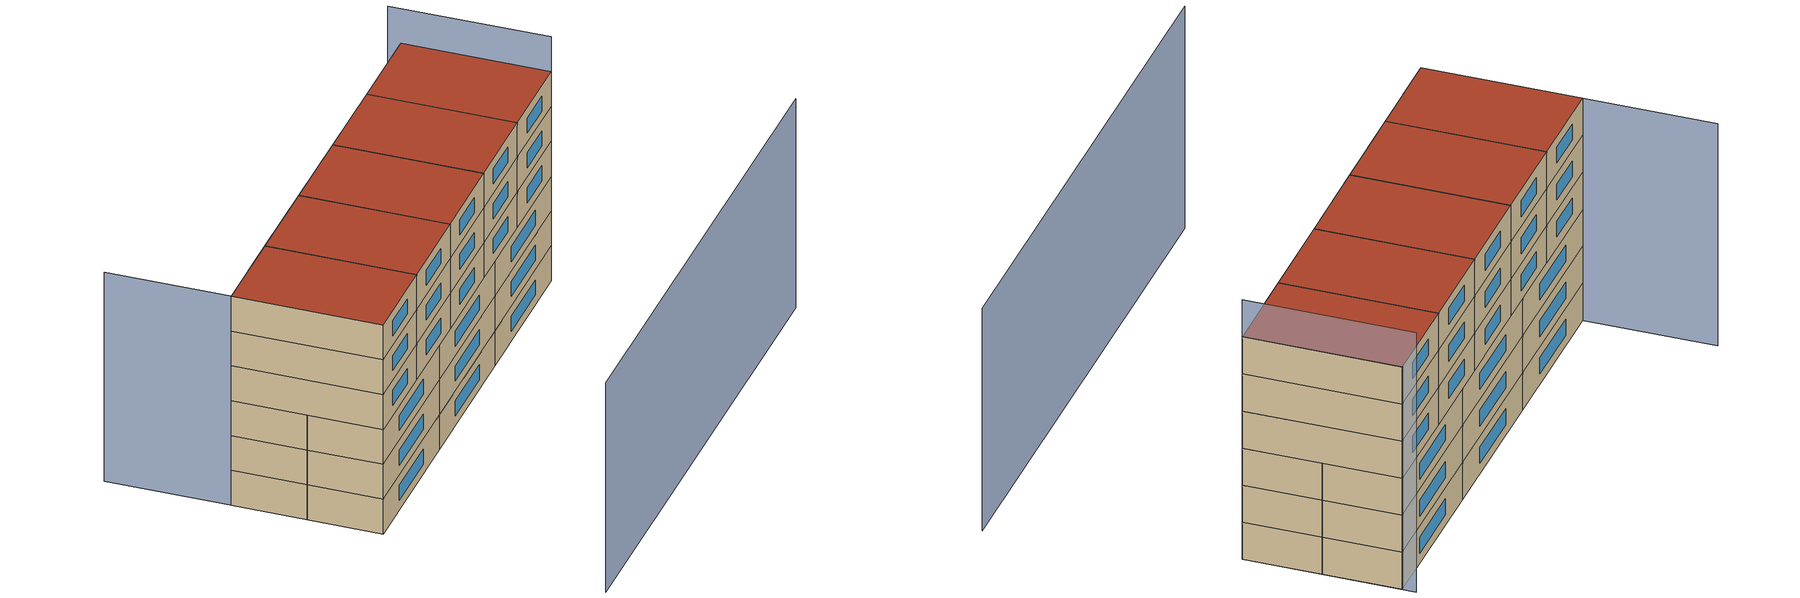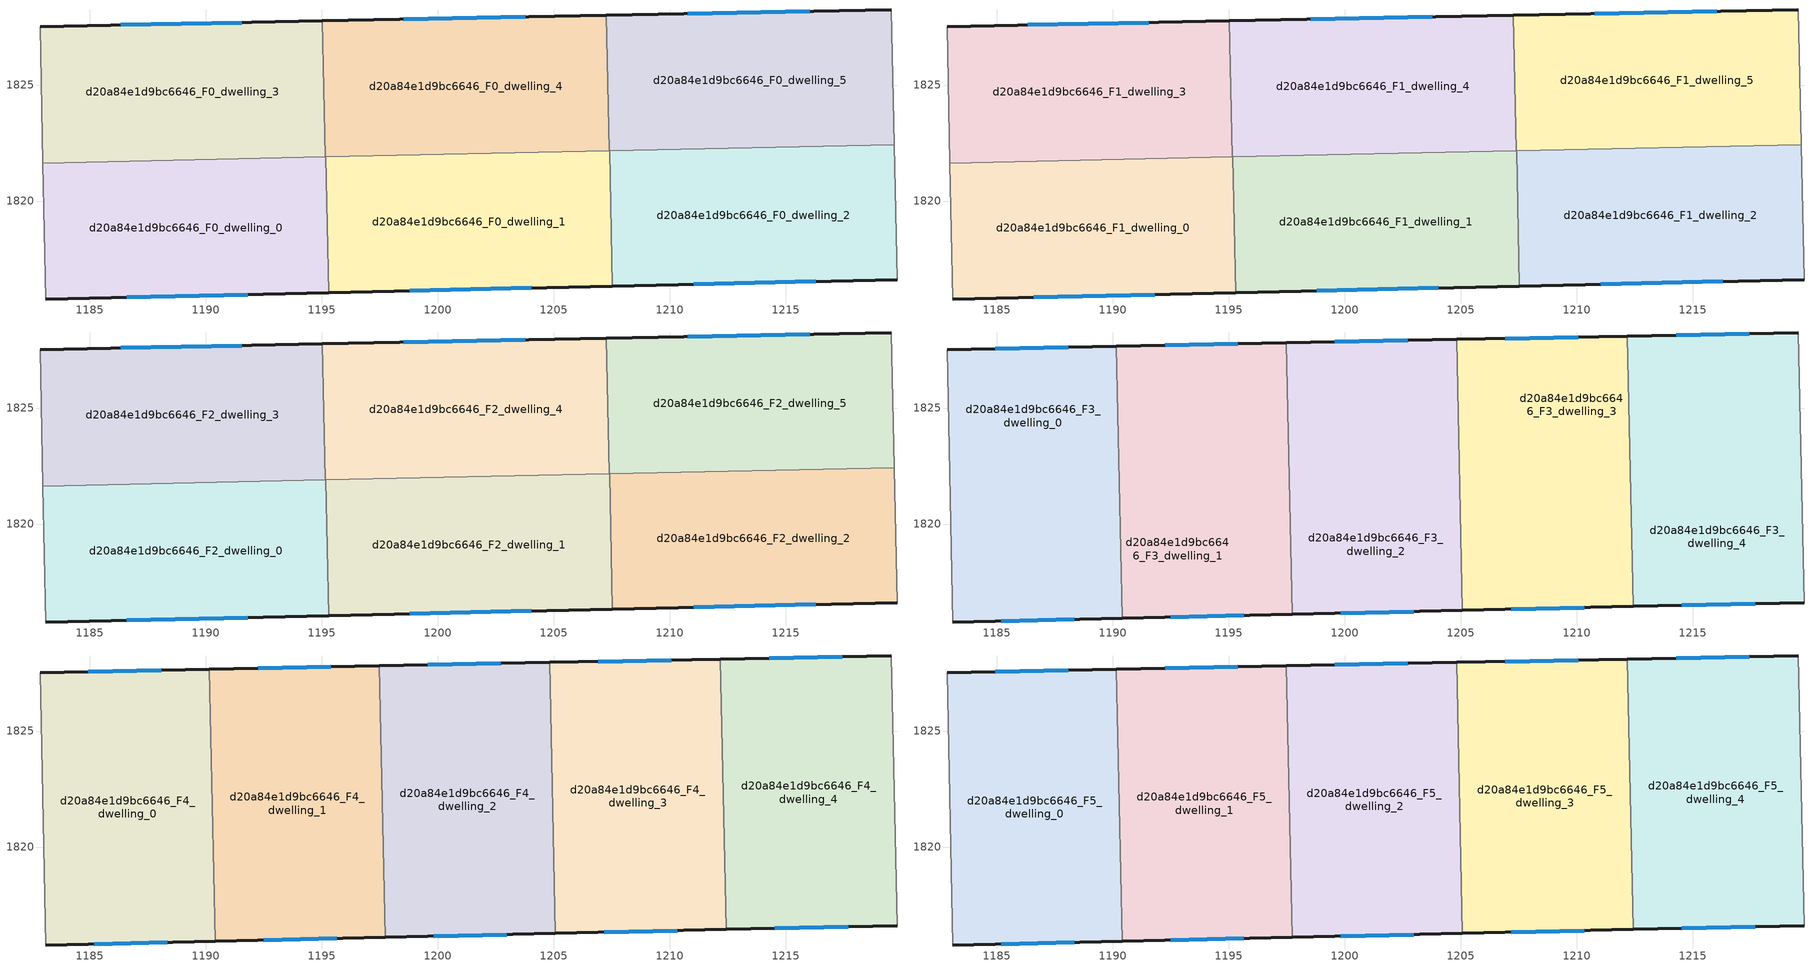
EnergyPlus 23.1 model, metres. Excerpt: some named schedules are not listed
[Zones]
d20a84e1d9bc6646_F0_dwelling_0
 floor ground (EU_floor_Construction): 1195.17,1821.9 1195.3,1816.05 1183.11,1815.77 1182.98,1821.64 z0
 wall outside (EU_wall_Construction): 1183.11,1815.77 1195.3,1816.05 z0:3
 wall to d20a84e1d9bc6646_F0_dwelling_1 (EU_wall_Construction): 1195.3,1816.05 1195.17,1821.9 z0:3
 wall adiabatic (EU_wall_Construction): 1182.98,1821.64 1183.11,1815.77 z0:3
 wall to d20a84e1d9bc6646_F0_dwelling_3 (EU_wall_Construction): 1195.16,1821.9 1182.98,1821.64 z0:3
 wall to d20a84e1d9bc6646_F0_dwelling_4 (EU_wall_Construction): 1195.17,1821.9 1195.16,1821.9 z0:3
 window (EU_Window_Construction): 1186.59,1815.85 1191.82,1815.97 z0.86:2.14
d20a84e1d9bc6646_F0_dwelling_1
 floor ground (EU_floor_Construction): 1207.4,1822.17 1207.53,1816.33 1195.3,1816.05 1195.17,1821.9 z0
 wall outside (EU_wall_Construction): 1195.3,1816.05 1207.53,1816.33 z0:3
 wall to d20a84e1d9bc6646_F0_dwelling_2 (EU_wall_Construction): 1207.53,1816.33 1207.4,1822.17 z0:3
 wall to d20a84e1d9bc6646_F0_dwelling_4 (EU_wall_Construction): 1207.38,1822.17 1195.17,1821.9 z0:3
 wall to d20a84e1d9bc6646_F0_dwelling_5 (EU_wall_Construction): 1207.4,1822.17 1207.38,1822.17 z0:3
 window (EU_Window_Construction): 1198.79,1816.13 1204.03,1816.25 z0.86:2.14
d20a84e1d9bc6646_F0_dwelling_2
 floor ground (EU_floor_Construction): 1219.66,1822.44 1219.79,1816.62 1207.53,1816.33 1207.4,1822.17 z0
 wall outside (EU_wall_Construction): 1207.53,1816.33 1219.79,1816.62 z0:3
 wall adiabatic (EU_wall_Construction): 1219.79,1816.62 1219.66,1822.44 z0:3
 wall to d20a84e1d9bc6646_F0_dwelling_5 (EU_wall_Construction): 1219.66,1822.44 1207.4,1822.17 z0:3
 window (EU_Window_Construction): 1211.03,1816.41 1216.29,1816.54 z0.86:2.14
d20a84e1d9bc6646_F0_dwelling_3
 floor ground (EU_floor_Construction): 1195.03,1827.76 1195.16,1821.9 1182.98,1821.64 1182.85,1827.52 z0
 wall outside (EU_wall_Construction): 1195.03,1827.76 1182.85,1827.52 z0:3
 wall to d20a84e1d9bc6646_F0_dwelling_4 (EU_wall_Construction): 1195.16,1821.9 1195.03,1827.76 z0:3
 wall adiabatic (EU_wall_Construction): 1182.85,1827.52 1182.98,1821.64 z0:3
 window (EU_Window_Construction): 1191.55,1827.69 1186.33,1827.59 z0.86:2.14
d20a84e1d9bc6646_F0_dwelling_4
 floor ground (EU_floor_Construction): 1207.26,1828 1207.38,1822.17 1195.16,1821.9 1195.03,1827.76 z0
 wall outside (EU_wall_Construction): 1207.26,1828 1195.03,1827.76 z0:3
 wall to d20a84e1d9bc6646_F0_dwelling_5 (EU_wall_Construction): 1207.38,1822.17 1207.26,1828 z0:3
 window (EU_Window_Construction): 1203.76,1827.93 1198.52,1827.83 z0.86:2.14
d20a84e1d9bc6646_F0_dwelling_5
 floor ground (EU_floor_Construction): 1219.54,1828.24 1219.66,1822.44 1207.38,1822.17 1207.26,1828 z0
 wall outside (EU_wall_Construction): 1219.54,1828.24 1207.26,1828 z0:3
 wall adiabatic (EU_wall_Construction): 1219.66,1822.44 1219.54,1828.24 z0:3
 window (EU_Window_Construction): 1216.03,1828.17 1210.76,1828.07 z0.86:2.14
d20a84e1d9bc6646_F1_dwelling_0
 floor to d20a84e1d9bc6646_F0_dwelling_0 (EU_floor_Construction): 1195.17,1821.9 1195.3,1816.05 1183.11,1815.77 1182.98,1821.64 z3
 wall outside (EU_wall_Construction): 1183.11,1815.77 1195.3,1816.05 z3:6
 wall to d20a84e1d9bc6646_F1_dwelling_1 (EU_wall_Construction): 1195.3,1816.05 1195.17,1821.9 z3:6
 wall adiabatic (EU_wall_Construction): 1182.98,1821.64 1183.11,1815.77 z3:6
 wall to d20a84e1d9bc6646_F1_dwelling_3 (EU_wall_Construction): 1195.16,1821.9 1182.98,1821.64 z3:6
 wall to d20a84e1d9bc6646_F1_dwelling_4 (EU_wall_Construction): 1195.17,1821.9 1195.16,1821.9 z3:6
 window (EU_Window_Construction): 1186.59,1815.85 1191.82,1815.97 z3.86:5.14
d20a84e1d9bc6646_F1_dwelling_1
 floor to d20a84e1d9bc6646_F0_dwelling_1 (EU_floor_Construction): 1207.4,1822.17 1207.53,1816.33 1195.3,1816.05 1195.17,1821.9 z3
 wall outside (EU_wall_Construction): 1195.3,1816.05 1207.53,1816.33 z3:6
 wall to d20a84e1d9bc6646_F1_dwelling_2 (EU_wall_Construction): 1207.53,1816.33 1207.4,1822.17 z3:6
 wall to d20a84e1d9bc6646_F1_dwelling_4 (EU_wall_Construction): 1207.38,1822.17 1195.17,1821.9 z3:6
 wall to d20a84e1d9bc6646_F1_dwelling_5 (EU_wall_Construction): 1207.4,1822.17 1207.38,1822.17 z3:6
 window (EU_Window_Construction): 1198.79,1816.13 1204.03,1816.25 z3.86:5.14
d20a84e1d9bc6646_F1_dwelling_2
 floor to d20a84e1d9bc6646_F0_dwelling_2 (EU_floor_Construction): 1219.66,1822.44 1219.79,1816.62 1207.53,1816.33 1207.4,1822.17 z3
 wall outside (EU_wall_Construction): 1207.53,1816.33 1219.79,1816.62 z3:6
 wall adiabatic (EU_wall_Construction): 1219.79,1816.62 1219.66,1822.44 z3:6
 wall to d20a84e1d9bc6646_F1_dwelling_5 (EU_wall_Construction): 1219.66,1822.44 1207.4,1822.17 z3:6
 window (EU_Window_Construction): 1211.03,1816.41 1216.29,1816.54 z3.86:5.14
d20a84e1d9bc6646_F1_dwelling_3
 floor to d20a84e1d9bc6646_F0_dwelling_3 (EU_floor_Construction): 1195.03,1827.76 1195.16,1821.9 1182.98,1821.64 1182.85,1827.52 z3
 wall outside (EU_wall_Construction): 1195.03,1827.76 1182.85,1827.52 z3:6
 wall to d20a84e1d9bc6646_F1_dwelling_4 (EU_wall_Construction): 1195.16,1821.9 1195.03,1827.76 z3:6
 wall adiabatic (EU_wall_Construction): 1182.85,1827.52 1182.98,1821.64 z3:6
 window (EU_Window_Construction): 1191.55,1827.69 1186.33,1827.59 z3.86:5.14
d20a84e1d9bc6646_F1_dwelling_4
 floor to d20a84e1d9bc6646_F0_dwelling_4 (EU_floor_Construction): 1207.26,1828 1207.38,1822.17 1195.16,1821.9 1195.03,1827.76 z3
 wall outside (EU_wall_Construction): 1207.26,1828 1195.03,1827.76 z3:6
 wall to d20a84e1d9bc6646_F1_dwelling_5 (EU_wall_Construction): 1207.38,1822.17 1207.26,1828 z3:6
 window (EU_Window_Construction): 1203.76,1827.93 1198.52,1827.83 z3.86:5.14
d20a84e1d9bc6646_F1_dwelling_5
 floor to d20a84e1d9bc6646_F0_dwelling_5 (EU_floor_Construction): 1219.54,1828.24 1219.66,1822.44 1207.38,1822.17 1207.26,1828 z3
 wall outside (EU_wall_Construction): 1219.54,1828.24 1207.26,1828 z3:6
 wall adiabatic (EU_wall_Construction): 1219.66,1822.44 1219.54,1828.24 z3:6
 window (EU_Window_Construction): 1216.03,1828.17 1210.76,1828.07 z3.86:5.14
d20a84e1d9bc6646_F2_dwelling_0
 floor to d20a84e1d9bc6646_F1_dwelling_0 (EU_floor_Construction): 1195.17,1821.9 1195.3,1816.05 1183.11,1815.77 1182.98,1821.64 z6
 wall outside (EU_wall_Construction): 1183.11,1815.77 1195.3,1816.05 z6:9
 wall to d20a84e1d9bc6646_F2_dwelling_1 (EU_wall_Construction): 1195.3,1816.05 1195.17,1821.9 z6:9
 wall adiabatic (EU_wall_Construction): 1182.98,1821.64 1183.11,1815.77 z6:9
 wall to d20a84e1d9bc6646_F2_dwelling_3 (EU_wall_Construction): 1195.16,1821.9 1182.98,1821.64 z6:9
 wall to d20a84e1d9bc6646_F2_dwelling_4 (EU_wall_Construction): 1195.17,1821.9 1195.16,1821.9 z6:9
 window (EU_Window_Construction): 1186.59,1815.85 1191.82,1815.97 z6.86:8.14
d20a84e1d9bc6646_F2_dwelling_1
 floor to d20a84e1d9bc6646_F1_dwelling_1 (EU_floor_Construction): 1207.4,1822.17 1207.53,1816.33 1195.3,1816.05 1195.17,1821.9 z6
 wall outside (EU_wall_Construction): 1195.3,1816.05 1207.53,1816.33 z6:9
 wall to d20a84e1d9bc6646_F2_dwelling_2 (EU_wall_Construction): 1207.53,1816.33 1207.4,1822.17 z6:9
 wall to d20a84e1d9bc6646_F2_dwelling_4 (EU_wall_Construction): 1207.38,1822.17 1195.17,1821.9 z6:9
 wall to d20a84e1d9bc6646_F2_dwelling_5 (EU_wall_Construction): 1207.4,1822.17 1207.38,1822.17 z6:9
 window (EU_Window_Construction): 1198.79,1816.13 1204.03,1816.25 z6.86:8.14
d20a84e1d9bc6646_F2_dwelling_2
 floor to d20a84e1d9bc6646_F1_dwelling_2 (EU_floor_Construction): 1219.66,1822.44 1219.79,1816.62 1207.53,1816.33 1207.4,1822.17 z6
 wall outside (EU_wall_Construction): 1207.53,1816.33 1219.79,1816.62 z6:9
 wall adiabatic (EU_wall_Construction): 1219.79,1816.62 1219.66,1822.44 z6:9
 wall to d20a84e1d9bc6646_F2_dwelling_5 (EU_wall_Construction): 1219.66,1822.44 1207.4,1822.17 z6:9
 window (EU_Window_Construction): 1211.03,1816.41 1216.29,1816.54 z6.86:8.14
d20a84e1d9bc6646_F2_dwelling_3
 floor to d20a84e1d9bc6646_F1_dwelling_3 (EU_floor_Construction): 1195.03,1827.76 1195.16,1821.9 1182.98,1821.64 1182.85,1827.52 z6
 wall outside (EU_wall_Construction): 1195.03,1827.76 1182.85,1827.52 z6:9
 wall to d20a84e1d9bc6646_F2_dwelling_4 (EU_wall_Construction): 1195.16,1821.9 1195.03,1827.76 z6:9
 wall adiabatic (EU_wall_Construction): 1182.85,1827.52 1182.98,1821.64 z6:9
 window (EU_Window_Construction): 1191.55,1827.69 1186.33,1827.59 z6.86:8.14
d20a84e1d9bc6646_F2_dwelling_4
 floor to d20a84e1d9bc6646_F1_dwelling_4 (EU_floor_Construction): 1207.26,1828 1207.38,1822.17 1195.16,1821.9 1195.03,1827.76 z6
 wall outside (EU_wall_Construction): 1207.26,1828 1195.03,1827.76 z6:9
 wall to d20a84e1d9bc6646_F2_dwelling_5 (EU_wall_Construction): 1207.38,1822.17 1207.26,1828 z6:9
 window (EU_Window_Construction): 1203.76,1827.93 1198.52,1827.83 z6.86:8.14
d20a84e1d9bc6646_F2_dwelling_5
 floor to d20a84e1d9bc6646_F1_dwelling_5 (EU_floor_Construction): 1219.54,1828.24 1219.66,1822.44 1207.38,1822.17 1207.26,1828 z6
 wall outside (EU_wall_Construction): 1219.54,1828.24 1207.26,1828 z6:9
 wall adiabatic (EU_wall_Construction): 1219.66,1822.44 1219.54,1828.24 z6:9
 window (EU_Window_Construction): 1216.03,1828.17 1210.76,1828.07 z6.86:8.14
d20a84e1d9bc6646_F3_dwelling_0
 floor to d20a84e1d9bc6646_F2_dwelling_3 (EU_floor_Construction): 1190.16,1827.66 1190.29,1821.8 1182.98,1821.64 1182.85,1827.52 z9
 floor to d20a84e1d9bc6646_F2_dwelling_0 (EU_floor_Construction): 1190.29,1821.8 1190.41,1815.94 1183.11,1815.77 1182.98,1821.64 z9
 wall outside (EU_wall_Construction): 1190.16,1827.66 1182.85,1827.52 / 1183.11,1815.77 1190.41,1815.94 z9:12
 wall adiabatic (EU_wall_Construction): 1182.85,1827.52 1183.11,1815.77 z9:12
 wall to d20a84e1d9bc6646_F3_dwelling_1 (EU_wall_Construction): 1190.41,1815.94 1190.16,1827.66 z9:12
 window (EU_Window_Construction): 1188.07,1827.62 1184.94,1827.56 / 1185.2,1815.82 1188.33,1815.89 z9.86:11.14
d20a84e1d9bc6646_F3_dwelling_1
 floor to d20a84e1d9bc6646_F2_dwelling_3 (EU_floor_Construction): 1195.03,1827.76 1195.16,1821.9 1190.29,1821.8 1190.16,1827.66 z9
 floor to d20a84e1d9bc6646_F2_dwelling_1 (EU_floor_Construction): 1197.61,1821.96 1197.73,1816.11 1195.3,1816.05 1195.17,1821.9 z9
 floor to d20a84e1d9bc6646_F2_dwelling_0 (EU_floor_Construction): 1195.17,1821.9 1195.3,1816.05 1190.41,1815.94 1190.29,1821.8 z9
 floor to d20a84e1d9bc6646_F2_dwelling_4 (EU_floor_Construction): 1197.48,1827.81 1197.61,1821.96 1195.16,1821.9 1195.03,1827.76 z9
 wall outside (EU_wall_Construction): 1197.48,1827.81 1190.16,1827.66 / 1190.41,1815.94 1197.73,1816.11 z9:12
 wall to d20a84e1d9bc6646_F3_dwelling_2 (EU_wall_Construction): 1197.73,1816.11 1197.48,1827.81 z9:12
 window (EU_Window_Construction): 1195.39,1827.77 1192.25,1827.71 / 1192.51,1815.98 1195.64,1816.06 z9.86:11.14
d20a84e1d9bc6646_F3_dwelling_2
 floor to d20a84e1d9bc6646_F2_dwelling_1 (EU_floor_Construction): 1204.94,1822.12 1205.07,1816.28 1197.73,1816.11 1197.61,1821.96 z9
 floor to d20a84e1d9bc6646_F2_dwelling_4 (EU_floor_Construction): 1204.82,1827.95 1204.94,1822.12 1197.61,1821.96 1197.48,1827.81 z9
 wall outside (EU_wall_Construction): 1204.82,1827.95 1197.48,1827.81 / 1197.73,1816.11 1205.07,1816.28 z9:12
 wall to d20a84e1d9bc6646_F3_dwelling_3 (EU_wall_Construction): 1205.07,1816.28 1204.82,1827.95 z9:12
 window (EU_Window_Construction): 1202.72,1827.91 1199.58,1827.85 / 1199.83,1816.15 1202.97,1816.23 z9.86:11.14
d20a84e1d9bc6646_F3_dwelling_3
 floor to d20a84e1d9bc6646_F2_dwelling_5 (EU_floor_Construction): 1212.17,1828.1 1212.29,1822.28 1207.38,1822.17 1207.26,1828 z9
 floor to d20a84e1d9bc6646_F2_dwelling_1 (EU_floor_Construction): 1207.4,1822.17 1207.53,1816.33 1205.07,1816.28 1204.94,1822.12 z9
 floor to d20a84e1d9bc6646_F2_dwelling_2 (EU_floor_Construction): 1212.29,1822.28 1212.42,1816.45 1207.53,1816.33 1207.4,1822.17 z9
 floor to d20a84e1d9bc6646_F2_dwelling_4 (EU_floor_Construction): 1207.26,1828 1207.38,1822.17 1204.94,1822.12 1204.82,1827.95 z9
 wall outside (EU_wall_Construction): 1212.17,1828.1 1204.82,1827.95 / 1205.07,1816.28 1212.42,1816.45 z9:12
 wall to d20a84e1d9bc6646_F3_dwelling_4 (EU_wall_Construction): 1212.42,1816.45 1212.17,1828.1 z9:12
 window (EU_Window_Construction): 1210.07,1828.06 1206.92,1827.99 / 1207.17,1816.32 1210.32,1816.4 z9.86:11.14
d20a84e1d9bc6646_F3_dwelling_4
 floor to d20a84e1d9bc6646_F2_dwelling_2 (EU_floor_Construction): 1219.66,1822.44 1219.79,1816.62 1212.42,1816.45 1212.29,1822.28 z9
 floor to d20a84e1d9bc6646_F2_dwelling_5 (EU_floor_Construction): 1219.54,1828.24 1219.66,1822.44 1212.29,1822.28 1212.17,1828.1 z9
 wall outside (EU_wall_Construction): 1219.54,1828.24 1212.17,1828.1 / 1212.42,1816.45 1219.79,1816.62 z9:12
 wall adiabatic (EU_wall_Construction): 1219.79,1816.62 1219.54,1828.24 z9:12
 window (EU_Window_Construction): 1217.43,1828.2 1214.27,1828.14 / 1214.53,1816.49 1217.68,1816.57 z9.86:11.14
d20a84e1d9bc6646_F4_dwelling_0
 floor to d20a84e1d9bc6646_F3_dwelling_0 (EU_floor_Construction): 1190.16,1827.66 1190.41,1815.94 1183.11,1815.77 1182.85,1827.52 z12
 wall outside (EU_wall_Construction): 1190.16,1827.66 1182.85,1827.52 / 1183.11,1815.77 1190.41,1815.94 z12:15
 wall adiabatic (EU_wall_Construction): 1182.85,1827.52 1183.11,1815.77 z12:15
 wall to d20a84e1d9bc6646_F4_dwelling_1 (EU_wall_Construction): 1190.41,1815.94 1190.16,1827.66 z12:15
 window (EU_Window_Construction): 1188.07,1827.62 1184.94,1827.56 / 1185.2,1815.82 1188.33,1815.89 z12.86:14.14
d20a84e1d9bc6646_F4_dwelling_1
 floor to d20a84e1d9bc6646_F3_dwelling_1 (EU_floor_Construction): 1197.48,1827.81 1197.73,1816.11 1190.41,1815.94 1190.16,1827.66 z12
 wall outside (EU_wall_Construction): 1197.48,1827.81 1190.16,1827.66 / 1190.41,1815.94 1197.73,1816.11 z12:15
 wall to d20a84e1d9bc6646_F4_dwelling_2 (EU_wall_Construction): 1197.73,1816.11 1197.48,1827.81 z12:15
 window (EU_Window_Construction): 1195.39,1827.77 1192.25,1827.71 / 1192.51,1815.98 1195.64,1816.06 z12.86:14.14
d20a84e1d9bc6646_F4_dwelling_2
 floor to d20a84e1d9bc6646_F3_dwelling_2 (EU_floor_Construction): 1204.82,1827.95 1205.07,1816.28 1197.73,1816.11 1197.48,1827.81 z12
 wall outside (EU_wall_Construction): 1204.82,1827.95 1197.48,1827.81 / 1197.73,1816.11 1205.07,1816.28 z12:15
 wall to d20a84e1d9bc6646_F4_dwelling_3 (EU_wall_Construction): 1205.07,1816.28 1204.82,1827.95 z12:15
 window (EU_Window_Construction): 1202.72,1827.91 1199.58,1827.85 / 1199.83,1816.15 1202.97,1816.23 z12.86:14.14
d20a84e1d9bc6646_F4_dwelling_3
 floor to d20a84e1d9bc6646_F3_dwelling_3 (EU_floor_Construction): 1212.17,1828.1 1212.42,1816.45 1205.07,1816.28 1204.82,1827.95 z12
 wall outside (EU_wall_Construction): 1212.17,1828.1 1204.82,1827.95 / 1205.07,1816.28 1212.42,1816.45 z12:15
 wall to d20a84e1d9bc6646_F4_dwelling_4 (EU_wall_Construction): 1212.42,1816.45 1212.17,1828.1 z12:15
 window (EU_Window_Construction): 1210.07,1828.06 1206.92,1827.99 / 1207.17,1816.32 1210.32,1816.4 z12.86:14.14
d20a84e1d9bc6646_F4_dwelling_4
 floor to d20a84e1d9bc6646_F3_dwelling_4 (EU_floor_Construction): 1219.54,1828.24 1219.79,1816.62 1212.42,1816.45 1212.17,1828.1 z12
 wall outside (EU_wall_Construction): 1219.54,1828.24 1212.17,1828.1 / 1212.42,1816.45 1219.79,1816.62 z12:15
 wall adiabatic (EU_wall_Construction): 1219.79,1816.62 1219.54,1828.24 z12:15
 window (EU_Window_Construction): 1217.43,1828.2 1214.27,1828.14 / 1214.53,1816.49 1217.68,1816.57 z12.86:14.14
d20a84e1d9bc6646_F5_dwelling_0
 floor to d20a84e1d9bc6646_F4_dwelling_0 (EU_floor_Construction): 1190.16,1827.66 1190.41,1815.94 1183.11,1815.77 1182.85,1827.52 z15
 wall outside (EU_wall_Construction): 1190.16,1827.66 1182.85,1827.52 / 1183.11,1815.77 1190.41,1815.94 z15:18
 wall adiabatic (EU_wall_Construction): 1182.85,1827.52 1183.11,1815.77 z15:18
 wall to d20a84e1d9bc6646_F5_dwelling_1 (EU_wall_Construction): 1190.41,1815.94 1190.16,1827.66 z15:18
 window (EU_Window_Construction): 1188.07,1827.62 1184.94,1827.56 / 1185.2,1815.82 1188.33,1815.89 z15.86:17.14
 roof outside (EU_roof_Construction): 1190.41,1815.94 1190.16,1827.66 1182.85,1827.52 1183.11,1815.77 z18
d20a84e1d9bc6646_F5_dwelling_1
 floor to d20a84e1d9bc6646_F4_dwelling_1 (EU_floor_Construction): 1197.48,1827.81 1197.73,1816.11 1190.41,1815.94 1190.16,1827.66 z15
 wall outside (EU_wall_Construction): 1197.48,1827.81 1190.16,1827.66 / 1190.41,1815.94 1197.73,1816.11 z15:18
 wall to d20a84e1d9bc6646_F5_dwelling_2 (EU_wall_Construction): 1197.73,1816.11 1197.48,1827.81 z15:18
 window (EU_Window_Construction): 1195.39,1827.77 1192.25,1827.71 / 1192.51,1815.98 1195.64,1816.06 z15.86:17.14
 roof outside (EU_roof_Construction): 1197.73,1816.11 1197.48,1827.81 1190.16,1827.66 1190.41,1815.94 z18
d20a84e1d9bc6646_F5_dwelling_2
 floor to d20a84e1d9bc6646_F4_dwelling_2 (EU_floor_Construction): 1204.82,1827.95 1205.07,1816.28 1197.73,1816.11 1197.48,1827.81 z15
 wall outside (EU_wall_Construction): 1204.82,1827.95 1197.48,1827.81 / 1197.73,1816.11 1205.07,1816.28 z15:18
 wall to d20a84e1d9bc6646_F5_dwelling_3 (EU_wall_Construction): 1205.07,1816.28 1204.82,1827.95 z15:18
 window (EU_Window_Construction): 1202.72,1827.91 1199.58,1827.85 / 1199.83,1816.15 1202.97,1816.23 z15.86:17.14
 roof outside (EU_roof_Construction): 1205.07,1816.28 1204.82,1827.95 1197.48,1827.81 1197.73,1816.11 z18
d20a84e1d9bc6646_F5_dwelling_3
 floor to d20a84e1d9bc6646_F4_dwelling_3 (EU_floor_Construction): 1212.17,1828.1 1212.42,1816.45 1205.07,1816.28 1204.82,1827.95 z15
 wall outside (EU_wall_Construction): 1212.17,1828.1 1204.82,1827.95 / 1205.07,1816.28 1212.42,1816.45 z15:18
 wall to d20a84e1d9bc6646_F5_dwelling_4 (EU_wall_Construction): 1212.42,1816.45 1212.17,1828.1 z15:18
 window (EU_Window_Construction): 1210.07,1828.06 1206.92,1827.99 / 1207.17,1816.32 1210.32,1816.4 z15.86:17.14
 roof outside (EU_roof_Construction): 1212.42,1816.45 1212.17,1828.1 1204.82,1827.95 1205.07,1816.28 z18
d20a84e1d9bc6646_F5_dwelling_4
 floor to d20a84e1d9bc6646_F4_dwelling_4 (EU_floor_Construction): 1219.54,1828.24 1219.79,1816.62 1212.42,1816.45 1212.17,1828.1 z15
 wall outside (EU_wall_Construction): 1219.54,1828.24 1212.17,1828.1 / 1212.42,1816.45 1219.79,1816.62 z15:18
 wall adiabatic (EU_wall_Construction): 1219.79,1816.62 1219.54,1828.24 z15:18
 window (EU_Window_Construction): 1217.43,1828.2 1214.27,1828.14 / 1214.53,1816.49 1217.68,1816.57 z15.86:17.14
 roof outside (EU_roof_Construction): 1219.79,1816.62 1219.54,1828.24 1212.17,1828.1 1212.42,1816.45 z18
shading: 1181.47,1797.83 1222.68,1798.64 / 1182.64,1837.35 1183.15,1815.77 z0:18; 1219.79,1816.62 1219.5,1829.26 z0:21
[Building]
EU S2 Campaign: North Axis=0; Terrain=City; Solar Distribution=FullExterior
[Site:Location]
Helsinki-Vantaa.AP: Latitude=60.317; Longitude=24.963; Time Zone=2; Elevation=54.6
[SizingPeriod:WeatherFileDays]
AnnualSizingPeriod: Begin Month=1; Begin Day of Month=1; End Month=12; End Day of Month=31; Day of Week for Start Day=Monday; Use Weather File Daylight Saving Period=No; Use Weather File Rain and Snow Indicators=No
[MATERIAL]
EU_InternalMass_Material: Roughness=MediumRough; Thickness=0.1; Conductivity=1; Density=1800; Specific Heat=900; Thermal Absorptance=0.9; Solar Absorptance=0.7; Visible Absorptance=0.7
[MATERIAL:NOMASS] Roughness=MediumRough; Thermal Absorptance=0.9; Solar Absorptance=0.7; Visible Absorptance=0.7
Name | Thermal Resistance
EU_wall_NoMass | 1.10183
EU_roof_NoMass; EU_floor_NoMass | 1.70606
[WINDOWMATERIAL:SIMPLEGLAZINGSYSTEM]
EU_Window_SimpleGlazing: UFactor=3.11035; Solar Heat Gain Coefficient=0.8; Visible Transmittance=0.8
[CONSTRUCTION]
EU_wall_Construction: EU_wall_NoMass
EU_roof_Construction: EU_roof_NoMass
EU_floor_Construction: EU_floor_NoMass
EU_Window_Construction: EU_Window_SimpleGlazing
EU_InternalMass_Construction: EU_InternalMass_Material
[ZONE] Type=1; Multiplier=1; Ceiling Height=autocalculate; Floor Area=autocalculate; Part of Total Floor Area=Yes
Name | Volume
d20a84e1d9bc6646_F0_dwelling_0; d20a84e1d9bc6646_F1_dwelling_0; d20a84e1d9bc6646_F2_dwelling_0 | 214.487
d20a84e1d9bc6646_F3_dwelling_0; d20a84e1d9bc6646_F4_dwelling_0; d20a84e1d9bc6646_F5_dwelling_0 | 257.414
d20a84e1d9bc6646_F0_dwelling_1; d20a84e1d9bc6646_F1_dwelling_1; d20a84e1d9bc6646_F2_dwelling_1 | 214.486
d20a84e1d9bc6646_F3_dwelling_1; d20a84e1d9bc6646_F4_dwelling_1; d20a84e1d9bc6646_F5_dwelling_1 | 257.382
d20a84e1d9bc6646_F0_dwelling_2; d20a84e1d9bc6646_F1_dwelling_2; d20a84e1d9bc6646_F2_dwelling_2 | 214.493
d20a84e1d9bc6646_F3_dwelling_2; d20a84e1d9bc6646_F4_dwelling_2; d20a84e1d9bc6646_F5_dwelling_2 | 257.399
d20a84e1d9bc6646_F0_dwelling_3; d20a84e1d9bc6646_F1_dwelling_3; d20a84e1d9bc6646_F2_dwelling_3 | 214.499
d20a84e1d9bc6646_F3_dwelling_3; d20a84e1d9bc6646_F4_dwelling_3; d20a84e1d9bc6646_F5_dwelling_3 | 257.409
d20a84e1d9bc6646_F0_dwelling_4; d20a84e1d9bc6646_F1_dwelling_4; d20a84e1d9bc6646_F2_dwelling_4 | 214.488
d20a84e1d9bc6646_F3_dwelling_4; d20a84e1d9bc6646_F4_dwelling_4; d20a84e1d9bc6646_F5_dwelling_4 | 257.407
d20a84e1d9bc6646_F0_dwelling_5; d20a84e1d9bc6646_F1_dwelling_5; d20a84e1d9bc6646_F2_dwelling_5 | 214.495
[INTERNALMASS] Construction=EU_InternalMass_Construction
Name | Zone or ZoneList | Surface Area
d20a84e1d9bc6646_F0_dwelling_0_EU_InternalMass | d20a84e1d9bc6646_F0_dwelling_0 | 71.4955
d20a84e1d9bc6646_F0_dwelling_1_EU_InternalMass | d20a84e1d9bc6646_F0_dwelling_1 | 71.4956
d20a84e1d9bc6646_F0_dwelling_2_EU_InternalMass | d20a84e1d9bc6646_F0_dwelling_2 | 71.4976
d20a84e1d9bc6646_F0_dwelling_3_EU_InternalMass | d20a84e1d9bc6646_F0_dwelling_3 | 71.4996
d20a84e1d9bc6646_F0_dwelling_4_EU_InternalMass | d20a84e1d9bc6646_F0_dwelling_4 | 71.4959
d20a84e1d9bc6646_F0_dwelling_5_EU_InternalMass | d20a84e1d9bc6646_F0_dwelling_5 | 71.4986
d20a84e1d9bc6646_F1_dwelling_0_EU_InternalMass | d20a84e1d9bc6646_F1_dwelling_0 | 71.4955
d20a84e1d9bc6646_F1_dwelling_1_EU_InternalMass | d20a84e1d9bc6646_F1_dwelling_1 | 71.4956
d20a84e1d9bc6646_F1_dwelling_2_EU_InternalMass | d20a84e1d9bc6646_F1_dwelling_2 | 71.4976
d20a84e1d9bc6646_F1_dwelling_3_EU_InternalMass | d20a84e1d9bc6646_F1_dwelling_3 | 71.4996
d20a84e1d9bc6646_F1_dwelling_4_EU_InternalMass | d20a84e1d9bc6646_F1_dwelling_4 | 71.4959
d20a84e1d9bc6646_F1_dwelling_5_EU_InternalMass | d20a84e1d9bc6646_F1_dwelling_5 | 71.4986
d20a84e1d9bc6646_F2_dwelling_0_EU_InternalMass | d20a84e1d9bc6646_F2_dwelling_0 | 71.4955
d20a84e1d9bc6646_F2_dwelling_1_EU_InternalMass | d20a84e1d9bc6646_F2_dwelling_1 | 71.4956
d20a84e1d9bc6646_F2_dwelling_2_EU_InternalMass | d20a84e1d9bc6646_F2_dwelling_2 | 71.4976
d20a84e1d9bc6646_F2_dwelling_3_EU_InternalMass | d20a84e1d9bc6646_F2_dwelling_3 | 71.4996
d20a84e1d9bc6646_F2_dwelling_4_EU_InternalMass | d20a84e1d9bc6646_F2_dwelling_4 | 71.4959
d20a84e1d9bc6646_F2_dwelling_5_EU_InternalMass | d20a84e1d9bc6646_F2_dwelling_5 | 71.4986
d20a84e1d9bc6646_F3_dwelling_0_EU_InternalMass | d20a84e1d9bc6646_F3_dwelling_0 | 85.8044
d20a84e1d9bc6646_F3_dwelling_1_EU_InternalMass | d20a84e1d9bc6646_F3_dwelling_1 | 85.7938
d20a84e1d9bc6646_F3_dwelling_2_EU_InternalMass | d20a84e1d9bc6646_F3_dwelling_2 | 85.8001
d20a84e1d9bc6646_F3_dwelling_3_EU_InternalMass | d20a84e1d9bc6646_F3_dwelling_3 | 85.8033
d20a84e1d9bc6646_F3_dwelling_4_EU_InternalMass | d20a84e1d9bc6646_F3_dwelling_4 | 85.802
d20a84e1d9bc6646_F4_dwelling_0_EU_InternalMass | d20a84e1d9bc6646_F4_dwelling_0 | 85.8044
d20a84e1d9bc6646_F4_dwelling_1_EU_InternalMass | d20a84e1d9bc6646_F4_dwelling_1 | 85.7938
d20a84e1d9bc6646_F4_dwelling_2_EU_InternalMass | d20a84e1d9bc6646_F4_dwelling_2 | 85.8001
d20a84e1d9bc6646_F4_dwelling_3_EU_InternalMass | d20a84e1d9bc6646_F4_dwelling_3 | 85.8033
d20a84e1d9bc6646_F4_dwelling_4_EU_InternalMass | d20a84e1d9bc6646_F4_dwelling_4 | 85.802
d20a84e1d9bc6646_F5_dwelling_0_EU_InternalMass | d20a84e1d9bc6646_F5_dwelling_0 | 85.8044
d20a84e1d9bc6646_F5_dwelling_1_EU_InternalMass | d20a84e1d9bc6646_F5_dwelling_1 | 85.7938
d20a84e1d9bc6646_F5_dwelling_2_EU_InternalMass | d20a84e1d9bc6646_F5_dwelling_2 | 85.8001
d20a84e1d9bc6646_F5_dwelling_3_EU_InternalMass | d20a84e1d9bc6646_F5_dwelling_3 | 85.8033
d20a84e1d9bc6646_F5_dwelling_4_EU_InternalMass | d20a84e1d9bc6646_F5_dwelling_4 | 85.802
[OTHEREQUIPMENT] Fuel Type=Electricity; Design Level Calculation Method=Watts/Area; Power per Zone Floor Area=1; Fraction Latent=0; Fraction Radiant=0; Fraction Lost=0; Carbon Dioxide Generation Rate=0; EndUse Subcategory=EU_Step8_InternalGains
Name | Zone or ZoneList or Space or SpaceList | Schedule
EU_Step8_InternalGain_d20a84e1d9bc6646_F0_dwelling_0_f000 | d20a84e1d9bc6646_F0_dwelling_0 | EU_Step8_GainSchedule_d20a84e1d9bc6646_F0_dwelling_0_f000
EU_Step8_InternalGain_d20a84e1d9bc6646_F0_dwelling_1_f000 | d20a84e1d9bc6646_F0_dwelling_1 | EU_Step8_GainSchedule_d20a84e1d9bc6646_F0_dwelling_1_f000
EU_Step8_InternalGain_d20a84e1d9bc6646_F0_dwelling_2_f000 | d20a84e1d9bc6646_F0_dwelling_2 | EU_Step8_GainSchedule_d20a84e1d9bc6646_F0_dwelling_2_f000
EU_Step8_InternalGain_d20a84e1d9bc6646_F0_dwelling_3_f000 | d20a84e1d9bc6646_F0_dwelling_3 | EU_Step8_GainSchedule_d20a84e1d9bc6646_F0_dwelling_3_f000
EU_Step8_InternalGain_d20a84e1d9bc6646_F0_dwelling_4_f000 | d20a84e1d9bc6646_F0_dwelling_4 | EU_Step8_GainSchedule_d20a84e1d9bc6646_F0_dwelling_4_f000
EU_Step8_InternalGain_d20a84e1d9bc6646_F0_dwelling_5_f000 | d20a84e1d9bc6646_F0_dwelling_5 | EU_Step8_GainSchedule_d20a84e1d9bc6646_F0_dwelling_5_f000
EU_Step8_InternalGain_d20a84e1d9bc6646_F1_dwelling_0_f000 | d20a84e1d9bc6646_F1_dwelling_0 | EU_Step8_GainSchedule_d20a84e1d9bc6646_F1_dwelling_0_f000
EU_Step8_InternalGain_d20a84e1d9bc6646_F1_dwelling_1_f000 | d20a84e1d9bc6646_F1_dwelling_1 | EU_Step8_GainSchedule_d20a84e1d9bc6646_F1_dwelling_1_f000
EU_Step8_InternalGain_d20a84e1d9bc6646_F1_dwelling_2_f000 | d20a84e1d9bc6646_F1_dwelling_2 | EU_Step8_GainSchedule_d20a84e1d9bc6646_F1_dwelling_2_f000
EU_Step8_InternalGain_d20a84e1d9bc6646_F1_dwelling_3_f000 | d20a84e1d9bc6646_F1_dwelling_3 | EU_Step8_GainSchedule_d20a84e1d9bc6646_F1_dwelling_3_f000
EU_Step8_InternalGain_d20a84e1d9bc6646_F1_dwelling_4_f000 | d20a84e1d9bc6646_F1_dwelling_4 | EU_Step8_GainSchedule_d20a84e1d9bc6646_F1_dwelling_4_f000
EU_Step8_InternalGain_d20a84e1d9bc6646_F1_dwelling_5_f000 | d20a84e1d9bc6646_F1_dwelling_5 | EU_Step8_GainSchedule_d20a84e1d9bc6646_F1_dwelling_5_f000
EU_Step8_InternalGain_d20a84e1d9bc6646_F2_dwelling_0_f000 | d20a84e1d9bc6646_F2_dwelling_0 | EU_Step8_GainSchedule_d20a84e1d9bc6646_F2_dwelling_0_f000
EU_Step8_InternalGain_d20a84e1d9bc6646_F2_dwelling_1_f000 | d20a84e1d9bc6646_F2_dwelling_1 | EU_Step8_GainSchedule_d20a84e1d9bc6646_F2_dwelling_1_f000
EU_Step8_InternalGain_d20a84e1d9bc6646_F2_dwelling_2_f000 | d20a84e1d9bc6646_F2_dwelling_2 | EU_Step8_GainSchedule_d20a84e1d9bc6646_F2_dwelling_2_f000
EU_Step8_InternalGain_d20a84e1d9bc6646_F2_dwelling_3_f000 | d20a84e1d9bc6646_F2_dwelling_3 | EU_Step8_GainSchedule_d20a84e1d9bc6646_F2_dwelling_3_f000
EU_Step8_InternalGain_d20a84e1d9bc6646_F2_dwelling_4_f000 | d20a84e1d9bc6646_F2_dwelling_4 | EU_Step8_GainSchedule_d20a84e1d9bc6646_F2_dwelling_4_f000
EU_Step8_InternalGain_d20a84e1d9bc6646_F2_dwelling_5_f000 | d20a84e1d9bc6646_F2_dwelling_5 | EU_Step8_GainSchedule_d20a84e1d9bc6646_F2_dwelling_5_f000
EU_Step8_InternalGain_d20a84e1d9bc6646_F3_dwelling_0_f000 | d20a84e1d9bc6646_F3_dwelling_0 | EU_Step8_GainSchedule_d20a84e1d9bc6646_F3_dwelling_0_f000
EU_Step8_InternalGain_d20a84e1d9bc6646_F3_dwelling_1_f000 | d20a84e1d9bc6646_F3_dwelling_1 | EU_Step8_GainSchedule_d20a84e1d9bc6646_F3_dwelling_1_f000
EU_Step8_InternalGain_d20a84e1d9bc6646_F3_dwelling_2_f000 | d20a84e1d9bc6646_F3_dwelling_2 | EU_Step8_GainSchedule_d20a84e1d9bc6646_F3_dwelling_2_f000
EU_Step8_InternalGain_d20a84e1d9bc6646_F3_dwelling_3_f000 | d20a84e1d9bc6646_F3_dwelling_3 | EU_Step8_GainSchedule_d20a84e1d9bc6646_F3_dwelling_3_f000
EU_Step8_InternalGain_d20a84e1d9bc6646_F3_dwelling_4_f000 | d20a84e1d9bc6646_F3_dwelling_4 | EU_Step8_GainSchedule_d20a84e1d9bc6646_F3_dwelling_4_f000
EU_Step8_InternalGain_d20a84e1d9bc6646_F4_dwelling_0_f000 | d20a84e1d9bc6646_F4_dwelling_0 | EU_Step8_GainSchedule_d20a84e1d9bc6646_F4_dwelling_0_f000
EU_Step8_InternalGain_d20a84e1d9bc6646_F4_dwelling_1_f000 | d20a84e1d9bc6646_F4_dwelling_1 | EU_Step8_GainSchedule_d20a84e1d9bc6646_F4_dwelling_1_f000
EU_Step8_InternalGain_d20a84e1d9bc6646_F4_dwelling_2_f000 | d20a84e1d9bc6646_F4_dwelling_2 | EU_Step8_GainSchedule_d20a84e1d9bc6646_F4_dwelling_2_f000
EU_Step8_InternalGain_d20a84e1d9bc6646_F4_dwelling_3_f000 | d20a84e1d9bc6646_F4_dwelling_3 | EU_Step8_GainSchedule_d20a84e1d9bc6646_F4_dwelling_3_f000
EU_Step8_InternalGain_d20a84e1d9bc6646_F4_dwelling_4_f000 | d20a84e1d9bc6646_F4_dwelling_4 | EU_Step8_GainSchedule_d20a84e1d9bc6646_F4_dwelling_4_f000
EU_Step8_InternalGain_d20a84e1d9bc6646_F5_dwelling_0_f000 | d20a84e1d9bc6646_F5_dwelling_0 | EU_Step8_GainSchedule_d20a84e1d9bc6646_F5_dwelling_0_f000
EU_Step8_InternalGain_d20a84e1d9bc6646_F5_dwelling_1_f000 | d20a84e1d9bc6646_F5_dwelling_1 | EU_Step8_GainSchedule_d20a84e1d9bc6646_F5_dwelling_1_f000
EU_Step8_InternalGain_d20a84e1d9bc6646_F5_dwelling_2_f000 | d20a84e1d9bc6646_F5_dwelling_2 | EU_Step8_GainSchedule_d20a84e1d9bc6646_F5_dwelling_2_f000
EU_Step8_InternalGain_d20a84e1d9bc6646_F5_dwelling_3_f000 | d20a84e1d9bc6646_F5_dwelling_3 | EU_Step8_GainSchedule_d20a84e1d9bc6646_F5_dwelling_3_f000
EU_Step8_InternalGain_d20a84e1d9bc6646_F5_dwelling_4_f000 | d20a84e1d9bc6646_F5_dwelling_4 | EU_Step8_GainSchedule_d20a84e1d9bc6646_F5_dwelling_4_f000
[ZONEVENTILATION:DESIGNFLOWRATE] Schedule=EU_AlwaysOn; Design Flow Rate Calculation Method=AirChanges/Hour; Air Changes per Hour=0.756316; Ventilation Type=Natural; Fan Pressure Rise=0; Fan Total Efficiency=1; Constant Term Coefficient=1; Temperature Term Coefficient=0; Velocity Term Coefficient=0; Velocity Squared Term Coefficient=0; Minimum Indoor Temperature=-100; Maximum Indoor Temperature=100; Delta Temperature=-100; Minimum Outdoor Temperature=-100; Maximum Outdoor Temperature=100; Maximum Wind Speed=40
Name | Zone or ZoneList or Space or SpaceList
EU_ConstantAir_d20a84e1d9bc6646_F0_dwelling_0 | d20a84e1d9bc6646_F0_dwelling_0
EU_ConstantAir_d20a84e1d9bc6646_F0_dwelling_1 | d20a84e1d9bc6646_F0_dwelling_1
EU_ConstantAir_d20a84e1d9bc6646_F0_dwelling_2 | d20a84e1d9bc6646_F0_dwelling_2
EU_ConstantAir_d20a84e1d9bc6646_F0_dwelling_3 | d20a84e1d9bc6646_F0_dwelling_3
EU_ConstantAir_d20a84e1d9bc6646_F0_dwelling_4 | d20a84e1d9bc6646_F0_dwelling_4
EU_ConstantAir_d20a84e1d9bc6646_F0_dwelling_5 | d20a84e1d9bc6646_F0_dwelling_5
EU_ConstantAir_d20a84e1d9bc6646_F1_dwelling_0 | d20a84e1d9bc6646_F1_dwelling_0
EU_ConstantAir_d20a84e1d9bc6646_F1_dwelling_1 | d20a84e1d9bc6646_F1_dwelling_1
EU_ConstantAir_d20a84e1d9bc6646_F1_dwelling_2 | d20a84e1d9bc6646_F1_dwelling_2
EU_ConstantAir_d20a84e1d9bc6646_F1_dwelling_3 | d20a84e1d9bc6646_F1_dwelling_3
EU_ConstantAir_d20a84e1d9bc6646_F1_dwelling_4 | d20a84e1d9bc6646_F1_dwelling_4
EU_ConstantAir_d20a84e1d9bc6646_F1_dwelling_5 | d20a84e1d9bc6646_F1_dwelling_5
EU_ConstantAir_d20a84e1d9bc6646_F2_dwelling_0 | d20a84e1d9bc6646_F2_dwelling_0
EU_ConstantAir_d20a84e1d9bc6646_F2_dwelling_1 | d20a84e1d9bc6646_F2_dwelling_1
EU_ConstantAir_d20a84e1d9bc6646_F2_dwelling_2 | d20a84e1d9bc6646_F2_dwelling_2
EU_ConstantAir_d20a84e1d9bc6646_F2_dwelling_3 | d20a84e1d9bc6646_F2_dwelling_3
EU_ConstantAir_d20a84e1d9bc6646_F2_dwelling_4 | d20a84e1d9bc6646_F2_dwelling_4
EU_ConstantAir_d20a84e1d9bc6646_F2_dwelling_5 | d20a84e1d9bc6646_F2_dwelling_5
EU_ConstantAir_d20a84e1d9bc6646_F3_dwelling_0 | d20a84e1d9bc6646_F3_dwelling_0
EU_ConstantAir_d20a84e1d9bc6646_F3_dwelling_1 | d20a84e1d9bc6646_F3_dwelling_1
EU_ConstantAir_d20a84e1d9bc6646_F3_dwelling_2 | d20a84e1d9bc6646_F3_dwelling_2
EU_ConstantAir_d20a84e1d9bc6646_F3_dwelling_3 | d20a84e1d9bc6646_F3_dwelling_3
EU_ConstantAir_d20a84e1d9bc6646_F3_dwelling_4 | d20a84e1d9bc6646_F3_dwelling_4
EU_ConstantAir_d20a84e1d9bc6646_F4_dwelling_0 | d20a84e1d9bc6646_F4_dwelling_0
EU_ConstantAir_d20a84e1d9bc6646_F4_dwelling_1 | d20a84e1d9bc6646_F4_dwelling_1
EU_ConstantAir_d20a84e1d9bc6646_F4_dwelling_2 | d20a84e1d9bc6646_F4_dwelling_2
EU_ConstantAir_d20a84e1d9bc6646_F4_dwelling_3 | d20a84e1d9bc6646_F4_dwelling_3
EU_ConstantAir_d20a84e1d9bc6646_F4_dwelling_4 | d20a84e1d9bc6646_F4_dwelling_4
EU_ConstantAir_d20a84e1d9bc6646_F5_dwelling_0 | d20a84e1d9bc6646_F5_dwelling_0
EU_ConstantAir_d20a84e1d9bc6646_F5_dwelling_1 | d20a84e1d9bc6646_F5_dwelling_1
EU_ConstantAir_d20a84e1d9bc6646_F5_dwelling_2 | d20a84e1d9bc6646_F5_dwelling_2
EU_ConstantAir_d20a84e1d9bc6646_F5_dwelling_3 | d20a84e1d9bc6646_F5_dwelling_3
EU_ConstantAir_d20a84e1d9bc6646_F5_dwelling_4 | d20a84e1d9bc6646_F5_dwelling_4
[HVACTEMPLATE:ZONE:IDEALLOADSAIRSYSTEM] System Availability Schedule=EU_AlwaysOn; Maximum Heating Supply Air Temperature=50; Minimum Cooling Supply Air Temperature=13; Maximum Heating Supply Air Humidity Ratio=0.0156; Minimum Cooling Supply Air Humidity Ratio=0.0077; Heating Limit=NoLimit; Cooling Limit=NoLimit; Heating Availability Schedule=EU_AlwaysOn; Cooling Availability Schedule=EU_CoolingOff; Dehumidification Control Type=ConstantSensibleHeatRatio; Cooling Sensible Heat Ratio=0.7; Dehumidification Setpoint=60; Humidification Control Type=None; Humidification Setpoint=30; Outdoor Air Method=None; Outdoor Air Flow Rate per Person=0.00944; Outdoor Air Flow Rate per Zone Floor Area=0; Outdoor Air Flow Rate per Zone=0; Demand Controlled Ventilation Type=None; Outdoor Air Economizer Type=NoEconomizer; Heat Recovery Type=None; Sensible Heat Recovery Effectiveness=0.7; Latent Heat Recovery Effectiveness=0.65
Name | Template Thermostat
d20a84e1d9bc6646_F0_dwelling_0 | EU_HeatOnly_d20a84e1d9bc6646_F0_dwelling_0
d20a84e1d9bc6646_F0_dwelling_1 | EU_HeatOnly_d20a84e1d9bc6646_F0_dwelling_1
d20a84e1d9bc6646_F0_dwelling_2 | EU_HeatOnly_d20a84e1d9bc6646_F0_dwelling_2
d20a84e1d9bc6646_F0_dwelling_3 | EU_HeatOnly_d20a84e1d9bc6646_F0_dwelling_3
d20a84e1d9bc6646_F0_dwelling_4 | EU_HeatOnly_d20a84e1d9bc6646_F0_dwelling_4
d20a84e1d9bc6646_F0_dwelling_5 | EU_HeatOnly_d20a84e1d9bc6646_F0_dwelling_5
d20a84e1d9bc6646_F1_dwelling_0 | EU_HeatOnly_d20a84e1d9bc6646_F1_dwelling_0
d20a84e1d9bc6646_F1_dwelling_1 | EU_HeatOnly_d20a84e1d9bc6646_F1_dwelling_1
d20a84e1d9bc6646_F1_dwelling_2 | EU_HeatOnly_d20a84e1d9bc6646_F1_dwelling_2
d20a84e1d9bc6646_F1_dwelling_3 | EU_HeatOnly_d20a84e1d9bc6646_F1_dwelling_3
d20a84e1d9bc6646_F1_dwelling_4 | EU_HeatOnly_d20a84e1d9bc6646_F1_dwelling_4
d20a84e1d9bc6646_F1_dwelling_5 | EU_HeatOnly_d20a84e1d9bc6646_F1_dwelling_5
d20a84e1d9bc6646_F2_dwelling_0 | EU_HeatOnly_d20a84e1d9bc6646_F2_dwelling_0
d20a84e1d9bc6646_F2_dwelling_1 | EU_HeatOnly_d20a84e1d9bc6646_F2_dwelling_1
d20a84e1d9bc6646_F2_dwelling_2 | EU_HeatOnly_d20a84e1d9bc6646_F2_dwelling_2
d20a84e1d9bc6646_F2_dwelling_3 | EU_HeatOnly_d20a84e1d9bc6646_F2_dwelling_3
d20a84e1d9bc6646_F2_dwelling_4 | EU_HeatOnly_d20a84e1d9bc6646_F2_dwelling_4
d20a84e1d9bc6646_F2_dwelling_5 | EU_HeatOnly_d20a84e1d9bc6646_F2_dwelling_5
d20a84e1d9bc6646_F3_dwelling_0 | EU_HeatOnly_d20a84e1d9bc6646_F3_dwelling_0
d20a84e1d9bc6646_F3_dwelling_1 | EU_HeatOnly_d20a84e1d9bc6646_F3_dwelling_1
d20a84e1d9bc6646_F3_dwelling_2 | EU_HeatOnly_d20a84e1d9bc6646_F3_dwelling_2
d20a84e1d9bc6646_F3_dwelling_3 | EU_HeatOnly_d20a84e1d9bc6646_F3_dwelling_3
d20a84e1d9bc6646_F3_dwelling_4 | EU_HeatOnly_d20a84e1d9bc6646_F3_dwelling_4
d20a84e1d9bc6646_F4_dwelling_0 | EU_HeatOnly_d20a84e1d9bc6646_F4_dwelling_0
d20a84e1d9bc6646_F4_dwelling_1 | EU_HeatOnly_d20a84e1d9bc6646_F4_dwelling_1
d20a84e1d9bc6646_F4_dwelling_2 | EU_HeatOnly_d20a84e1d9bc6646_F4_dwelling_2
d20a84e1d9bc6646_F4_dwelling_3 | EU_HeatOnly_d20a84e1d9bc6646_F4_dwelling_3
d20a84e1d9bc6646_F4_dwelling_4 | EU_HeatOnly_d20a84e1d9bc6646_F4_dwelling_4
d20a84e1d9bc6646_F5_dwelling_0 | EU_HeatOnly_d20a84e1d9bc6646_F5_dwelling_0
d20a84e1d9bc6646_F5_dwelling_1 | EU_HeatOnly_d20a84e1d9bc6646_F5_dwelling_1
d20a84e1d9bc6646_F5_dwelling_2 | EU_HeatOnly_d20a84e1d9bc6646_F5_dwelling_2
d20a84e1d9bc6646_F5_dwelling_3 | EU_HeatOnly_d20a84e1d9bc6646_F5_dwelling_3
d20a84e1d9bc6646_F5_dwelling_4 | EU_HeatOnly_d20a84e1d9bc6646_F5_dwelling_4
[SIZING:ZONE] Zone Cooling Design Supply Air Temperature Input Method=SupplyAirTemperature; Zone Cooling Design Supply Air Temperature=13; Zone Heating Design Supply Air Temperature Input Method=SupplyAirTemperature; Zone Heating Design Supply Air Temperature=50; Zone Cooling Design Supply Air Humidity Ratio=0.008; Zone Heating Design Supply Air Humidity Ratio=0.008; Cooling Design Air Flow Method=DesignDay; Cooling Design Air Flow Rate=0; Cooling Minimum Air Flow per Zone Floor Area=0.000762; Cooling Minimum Air Flow=0; Cooling Minimum Air Flow Fraction=0.2; Heating Design Air Flow Method=DesignDay; Heating Design Air Flow Rate=0; Heating Maximum Air Flow per Zone Floor Area=0.002032; Heating Maximum Air Flow=0.141576; Heating Maximum Air Flow Fraction=0.3; Account for Dedicated Outdoor Air System=No; Dedicated Outdoor Air System Control Strategy=NeutralSupplyAir; Dedicated Outdoor Air Low Setpoint Temperature for Design=autosize; Dedicated Outdoor Air High Setpoint Temperature for Design=autosize; Zone Load Sizing Method=Sensible Load Only No Latent Load; Zone Latent Cooling Design Supply Air Humidity Ratio Input Method=HumidityRatioDifference; Zone Cooling Design Supply Air Humidity Ratio Difference=0.005; Zone Latent Heating Design Supply Air Humidity Ratio Input Method=HumidityRatioDifference; Zone Humidification Design Supply Air Humidity Ratio Difference=0.005
d20a84e1d9bc6646_F0_dwelling_0; d20a84e1d9bc6646_F0_dwelling_1; d20a84e1d9bc6646_F0_dwelling_2; d20a84e1d9bc6646_F0_dwelling_3; d20a84e1d9bc6646_F0_dwelling_4; d20a84e1d9bc6646_F0_dwelling_5; d20a84e1d9bc6646_F1_dwelling_0; d20a84e1d9bc6646_F1_dwelling_1; d20a84e1d9bc6646_F1_dwelling_2; d20a84e1d9bc6646_F1_dwelling_3; d20a84e1d9bc6646_F1_dwelling_4; d20a84e1d9bc6646_F1_dwelling_5; d20a84e1d9bc6646_F2_dwelling_0; d20a84e1d9bc6646_F2_dwelling_1; d20a84e1d9bc6646_F2_dwelling_2; d20a84e1d9bc6646_F2_dwelling_3; d20a84e1d9bc6646_F2_dwelling_4; d20a84e1d9bc6646_F2_dwelling_5; d20a84e1d9bc6646_F3_dwelling_0; d20a84e1d9bc6646_F3_dwelling_1; d20a84e1d9bc6646_F3_dwelling_2; d20a84e1d9bc6646_F3_dwelling_3; d20a84e1d9bc6646_F3_dwelling_4; d20a84e1d9bc6646_F4_dwelling_0; d20a84e1d9bc6646_F4_dwelling_1; d20a84e1d9bc6646_F4_dwelling_2; d20a84e1d9bc6646_F4_dwelling_3; d20a84e1d9bc6646_F4_dwelling_4; d20a84e1d9bc6646_F5_dwelling_0; d20a84e1d9bc6646_F5_dwelling_1; d20a84e1d9bc6646_F5_dwelling_2; d20a84e1d9bc6646_F5_dwelling_3; d20a84e1d9bc6646_F5_dwelling_4
[SCHEDULE:FILE] Column Number=1; Rows to Skip at Top=0; Number of Hours of Data=8760; Column Separator=Comma; Interpolate to Timestep=No; Minutes per Item=60; Adjust Schedule for Daylight Savings=Yes
Name | File
EU_Step8_GainSchedule_d20a84e1d9bc6646_F0_dwelling_0_f000 | ../../schedules/d20a84e1d9bc6646/d20a84e1d9bc6646_F0_dwelling_0_f000_gain.csv
EU_Step8_GainSchedule_d20a84e1d9bc6646_F0_dwelling_1_f000 | ../../schedules/d20a84e1d9bc6646/d20a84e1d9bc6646_F0_dwelling_1_f000_gain.csv
EU_Step8_GainSchedule_d20a84e1d9bc6646_F0_dwelling_2_f000 | ../../schedules/d20a84e1d9bc6646/d20a84e1d9bc6646_F0_dwelling_2_f000_gain.csv
EU_Step8_GainSchedule_d20a84e1d9bc6646_F0_dwelling_3_f000 | ../../schedules/d20a84e1d9bc6646/d20a84e1d9bc6646_F0_dwelling_3_f000_gain.csv
EU_Step8_GainSchedule_d20a84e1d9bc6646_F0_dwelling_4_f000 | ../../schedules/d20a84e1d9bc6646/d20a84e1d9bc6646_F0_dwelling_4_f000_gain.csv
EU_Step8_GainSchedule_d20a84e1d9bc6646_F0_dwelling_5_f000 | ../../schedules/d20a84e1d9bc6646/d20a84e1d9bc6646_F0_dwelling_5_f000_gain.csv
EU_Step8_GainSchedule_d20a84e1d9bc6646_F1_dwelling_0_f000 | ../../schedules/d20a84e1d9bc6646/d20a84e1d9bc6646_F1_dwelling_0_f000_gain.csv
EU_Step8_GainSchedule_d20a84e1d9bc6646_F1_dwelling_1_f000 | ../../schedules/d20a84e1d9bc6646/d20a84e1d9bc6646_F1_dwelling_1_f000_gain.csv
EU_Step8_GainSchedule_d20a84e1d9bc6646_F1_dwelling_2_f000 | ../../schedules/d20a84e1d9bc6646/d20a84e1d9bc6646_F1_dwelling_2_f000_gain.csv
EU_Step8_GainSchedule_d20a84e1d9bc6646_F1_dwelling_3_f000 | ../../schedules/d20a84e1d9bc6646/d20a84e1d9bc6646_F1_dwelling_3_f000_gain.csv
EU_Step8_GainSchedule_d20a84e1d9bc6646_F1_dwelling_4_f000 | ../../schedules/d20a84e1d9bc6646/d20a84e1d9bc6646_F1_dwelling_4_f000_gain.csv
EU_Step8_GainSchedule_d20a84e1d9bc6646_F1_dwelling_5_f000 | ../../schedules/d20a84e1d9bc6646/d20a84e1d9bc6646_F1_dwelling_5_f000_gain.csv
EU_Step8_GainSchedule_d20a84e1d9bc6646_F2_dwelling_0_f000 | ../../schedules/d20a84e1d9bc6646/d20a84e1d9bc6646_F2_dwelling_0_f000_gain.csv
EU_Step8_GainSchedule_d20a84e1d9bc6646_F2_dwelling_1_f000 | ../../schedules/d20a84e1d9bc6646/d20a84e1d9bc6646_F2_dwelling_1_f000_gain.csv
EU_Step8_GainSchedule_d20a84e1d9bc6646_F2_dwelling_2_f000 | ../../schedules/d20a84e1d9bc6646/d20a84e1d9bc6646_F2_dwelling_2_f000_gain.csv
EU_Step8_GainSchedule_d20a84e1d9bc6646_F2_dwelling_3_f000 | ../../schedules/d20a84e1d9bc6646/d20a84e1d9bc6646_F2_dwelling_3_f000_gain.csv
EU_Step8_GainSchedule_d20a84e1d9bc6646_F2_dwelling_4_f000 | ../../schedules/d20a84e1d9bc6646/d20a84e1d9bc6646_F2_dwelling_4_f000_gain.csv
EU_Step8_GainSchedule_d20a84e1d9bc6646_F2_dwelling_5_f000 | ../../schedules/d20a84e1d9bc6646/d20a84e1d9bc6646_F2_dwelling_5_f000_gain.csv
EU_Step8_GainSchedule_d20a84e1d9bc6646_F3_dwelling_0_f000 | ../../schedules/d20a84e1d9bc6646/d20a84e1d9bc6646_F3_dwelling_0_f000_gain.csv
EU_Step8_GainSchedule_d20a84e1d9bc6646_F3_dwelling_1_f000 | ../../schedules/d20a84e1d9bc6646/d20a84e1d9bc6646_F3_dwelling_1_f000_gain.csv
